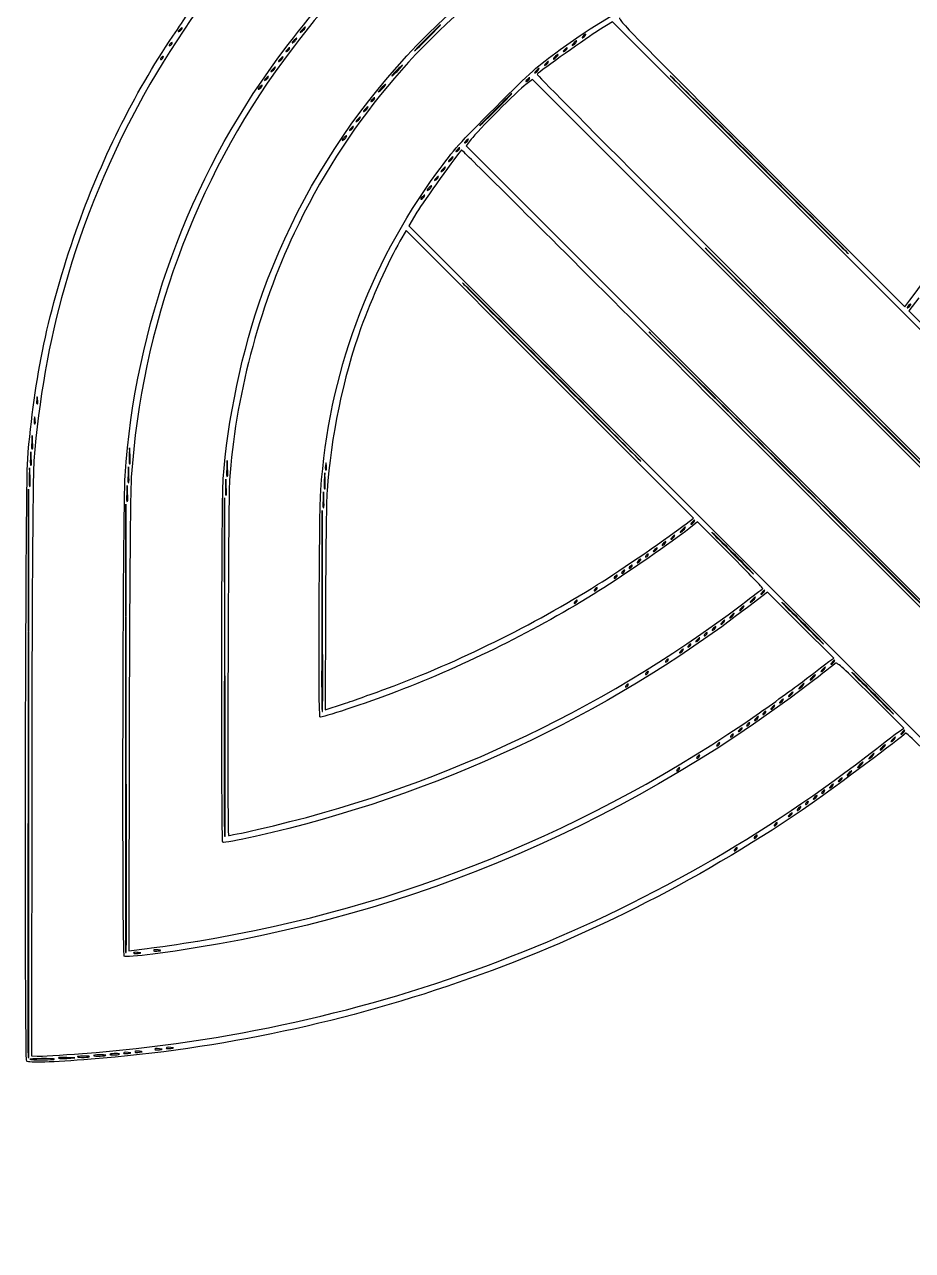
# Model space of a CAD drawing. Extents: x -1096.9 to -1063.6, y 947.9 to 977.9.
# Drawn here: x -1079.75 to -1071.78, y 947.94 to 958.95 of the extents above; entities that cross this region are included whole.
import ezdxf

# ---------------------------------------------------------------- set-up
doc = ezdxf.new("R2010")
doc.units = 0
doc.layers.add('Image', color=7, linetype='CONTINUOUS')

msp = doc.modelspace()

# ---------------------------------------------------------------- linework, layer by layer
at = {"layer": 'Image', "color": 7}
for points in [[(-1070.847437, 955.345205), (-1074.472679, 958.970449), (-1074.594599, 958.895876)], [(-1077.232362, 958.91749), (-1077.23223, 958.917511)], [(-1078.42849, 958.776528), (-1078.428755, 958.776528)], [(-1077.310758, 958.816218), (-1077.310996, 958.816207)], [(-1074.795788, 958.793755), (-1074.796026, 958.793747)], [(-1078.507072, 958.653026), (-1078.507336, 958.653026)], [(-1077.434266, 958.647803), (-1077.434504, 958.647795)], [(-1074.964221, 958.670253), (-1074.964433, 958.670245)], [(-1075.132602, 958.546756), (-1075.13284, 958.546745)], [(-1077.620109, 958.395758), (-1077.619871, 958.395737)], [(-1077.563964, 958.47436), (-1077.563726, 958.474337)], [(-1076.513357, 958.400563), (-1076.513516, 958.400571)], [(-1067.045401, 950.448476), (-1067.108795, 950.371541), (-1071.14975, 954.41249), (-1075.190705, 958.453443), (-1075.249945, 958.40849)], [(-1075.217428, 958.463116), (-1075.21719, 958.463092)], [(-1076.609639, 958.28345), (-1076.609401, 958.283456)], [(-1076.670784, 958.198702), (-1076.671022, 958.198691)], [(-1076.738147, 958.108881), (-1076.738385, 958.108873)], [(-1076.861654, 957.940468), (-1076.861892, 957.940458)], [(-1075.740826, 957.917614), (-1075.785753, 957.858381), (-1071.44783, 953.520458), (-1067.109906, 949.182535), (-1066.847704, 949.444753)], [(-1075.907329, 957.749598), (-1075.90754, 957.74959)], [(-1075.974718, 957.65978), (-1075.97493, 957.659769)], [(-1073.139575, 957.704759), (-1071.84653, 956.411701), (-1071.800651, 956.472452)], [(-1076.160535, 957.407732), (-1076.160297, 957.407709)], [(-1076.098173, 957.491365), (-1076.098411, 957.491357)], [(-1076.228321, 957.262399), (-1076.302775, 957.140358), (-1071.700718, 952.538317), (-1067.098688, 947.936276), (-1066.573622, 948.461358)], [(-1073.810956, 954.463206), (-1073.744704, 954.51485), (-1075.035156, 955.805283), (-1076.325582, 957.09572), (-1076.3817, 957.000261)], [(-1071.7208, 956.493877), (-1071.810838, 956.376207), (-1071.514901, 956.080273)], [(-1079.681213, 955.198546), (-1079.684917, 955.256641), (-1079.688621, 955.198546)], [(-1079.692431, 955.052589), (-1079.696136, 955.110683), (-1079.69984, 955.052589)], [(-1078.805601, 955.074899), (-1078.809041, 955.144365), (-1078.81248, 955.074899)], [(-1078.816819, 954.906486), (-1078.820259, 954.975952), (-1078.823699, 954.906486)], [(-1077.929857, 954.962625), (-1077.933296, 955.032092), (-1077.936736, 954.962625)], [(-1079.703914, 954.883933), (-1079.707354, 954.964729), (-1079.710794, 954.883933)], [(-1077.054006, 954.850349), (-1077.057446, 954.919816), (-1077.060886, 954.850349)], [(-1079.715503, 952.222391), (-1079.718414, 954.773832), (-1079.721324, 952.222391)], [(-1078.828038, 954.738073), (-1078.831477, 954.80754), (-1078.834917, 954.738073)], [(-1078.816555, 954.833509), (-1078.816819, 954.833509)], [(-1077.941075, 954.79421), (-1077.944515, 954.863676), (-1077.947954, 954.79421)], [(-1077.053742, 954.777369), (-1077.054006, 954.777369)], [(-1078.827773, 954.665093), (-1078.828038, 954.665093)], [(-1077.952875, 953.176764), (-1077.955786, 954.695259), (-1077.958696, 953.176764)], [(-1077.94081, 954.721233), (-1077.941075, 954.721233)], [(-1077.065251, 954.681937), (-1077.068691, 954.7514), (-1077.07213, 954.681937)], [(-1078.839865, 952.626595), (-1078.842775, 954.639111), (-1078.845685, 952.626595)], [(-1077.07721, 953.682029), (-1077.080121, 954.582988), (-1077.083031, 953.682029)], [(-1073.819184, 954.426495), (-1073.819052, 954.426489)], [(-1073.413049, 954.183303), (-1073.709488, 954.479729), (-1073.787487, 954.417377)], [(-1073.735391, 954.488542), (-1073.735152, 954.488545)], [(-1073.993624, 954.297664), (-1073.993386, 954.297669)], [(-1074.218176, 954.140509), (-1074.217938, 954.140485)], [(-1074.150786, 954.184459), (-1074.151051, 954.184459)], [(-1074.431456, 953.993597), (-1074.431721, 953.993597)], [(-1074.364094, 954.038507), (-1074.364358, 954.038507)], [(-1074.296731, 954.083417), (-1074.296995, 954.083417)], [(-1074.611109, 953.881316), (-1074.611373, 953.881316)], [(-1074.790761, 953.76904), (-1074.791025, 953.76904)], [(-1072.528361, 953.225615), (-1072.485393, 953.255621), (-1072.78252, 953.552753), (-1073.079647, 953.849888), (-1073.247896, 953.720605)], [(-1073.190455, 953.797726), (-1073.190323, 953.797747)], [(-1077.050223, 953.683127), (-1077.052869, 952.792439), (-1076.888113, 952.846549)], [(-1073.29134, 953.718904), (-1073.291552, 953.718893)], [(-1073.381114, 953.651538), (-1073.381352, 953.651528)], [(-1073.623075, 953.47713), (-1073.62334, 953.47713)], [(-1073.54452, 953.534222), (-1073.544282, 953.534198)], [(-1073.769046, 953.37608), (-1073.76931, 953.37608)], [(-1073.971134, 953.241344), (-1073.971399, 953.241344)], [(-1074.150786, 953.129071), (-1074.151051, 953.129071)], [(-1072.56154, 953.168761), (-1072.561752, 953.16875)], [(-1074.330412, 953.016795), (-1074.330677, 953.016795)], [(-1072.752543, 953.023044), (-1072.752437, 953.023039)], [(-1072.651525, 953.101612), (-1072.651393, 953.101633)], [(-1076.494175, 952.985844), (-1076.493407, 952.985844)], [(-1072.853429, 952.944201), (-1072.853667, 952.944193)], [(-1071.905982, 952.592101), (-1071.857061, 952.627405), (-1072.15559, 952.925921)], [(-1073.241334, 952.668746), (-1073.241599, 952.668746)], [(-1073.09539, 952.769793), (-1073.095655, 952.769793)], [(-1078.812983, 952.629207), (-1078.815629, 950.628427), (-1078.651693, 950.648192)], [(-1073.387305, 952.567691), (-1073.387569, 952.567691)], [(-1073.510812, 952.489099), (-1073.511077, 952.489099)], [(-1072.022796, 952.472872), (-1072.022663, 952.472891)], [(-1071.932758, 952.540016), (-1071.932996, 952.540005)], [(-1073.690464, 952.376823), (-1073.690729, 952.376823)], [(-1072.12384, 952.394302), (-1072.123708, 952.394296)], [(-1079.688542, 952.246513), (-1079.691188, 949.683542), (-1079.639144, 949.681426)], [(-1073.87009, 952.264547), (-1073.870355, 952.264547)], [(-1072.224884, 952.315683), (-1072.224752, 952.315704)], [(-1072.567705, 952.062459), (-1072.56797, 952.062459)], [(-1072.713649, 951.961409), (-1072.713914, 951.961409)], [(-1072.994346, 951.770536), (-1072.99461, 951.770536)], [(-1077.95314, 951.655429), (-1077.952875, 951.655429)], [(-1073.173998, 951.65826), (-1073.174262, 951.65826)], [(-1073.353623, 951.545984), (-1073.353888, 951.545984)], [(-1078.198382, 950.71542), (-1078.19743, 950.71542)], [(-1078.845685, 950.611251), (-1078.840129, 950.611251), (-1078.839865, 950.611251)], [(-1079.232004, 949.705926), (-1079.231316, 949.705979)], [(-1079.721324, 949.668122), (-1079.715768, 949.668122), (-1079.715503, 949.668122)], [(-1079.372365, 949.661791), (-1079.302912, 949.66531), (-1079.372365, 949.668829)]]:
    msp.add_lwpolyline(points, dxfattribs=at)
for points in [[(-1078.338426, 958.912198)], [(-1076.035334, 958.923041)], [(-1074.711968, 958.85608)], [(-1077.372856, 958.732583)], [(-1074.880349, 958.732551)], [(-1075.048756, 958.60907)], [(-1077.501893, 958.557982)], [(-1076.367492, 958.568729)], [(-1075.402133, 958.298751)], [(-1076.800245, 958.025243)], [(-1075.767311, 957.912962)], [(-1075.845945, 957.834352)], [(-1076.036763, 957.576119)], [(-1072.504761, 957.041822)], [(-1071.792688, 956.430925)], [(-1079.635705, 955.541571)], [(-1079.658168, 955.361929)], [(-1079.681213, 955.136795)], [(-1074.368512, 955.178065)], [(-1079.692431, 954.990838)], [(-1078.805601, 955.001921)], [(-1077.929857, 954.889645)], [(-1077.042074, 954.946509)], [(-1079.703914, 954.799724)], [(-1077.065251, 954.608957)], [(-1073.914778, 954.353806)], [(-1074.071967, 954.24153)], [(-1073.239482, 954.049024)], [(-1073.106423, 953.8598)], [(-1073.465674, 953.590332)], [(-1073.690226, 953.433172)], [(-1073.83617, 953.332099)], [(-1072.610726, 953.420282)], [(-1072.477641, 953.231057)], [(-1072.938016, 952.883019)], [(-1077.07721, 952.778212)], [(-1073.016571, 952.826864)], [(-1071.981997, 952.791539)], [(-1073.162515, 952.725811)], [(-1073.308485, 952.624785)], [(-1071.848938, 952.602309)], [(-1072.325982, 952.236872)], [(-1072.488859, 952.119556)], [(-1072.410278, 952.175687)], [(-1072.63483, 952.018474)], [(-1072.7808, 951.917454)], [(-1072.859382, 951.861312)], [(-1077.664903, 951.716058)], [(-1078.731782, 950.604178)], [(-1078.55213, 950.626634)], [(-1078.938131, 949.693374)], [(-1078.821608, 949.705976)], [(-1078.720564, 949.717202)], [(-1078.540912, 949.739658)], [(-1078.439868, 949.750887)], [(-1079.589218, 949.648464)], [(-1079.372365, 949.661791)], [(-1079.218695, 949.670919)], [(-1079.072857, 949.682145)]]:
    msp.add_lwpolyline(points, close=True, dxfattribs=at)
for points in [[(-1074.585232, 961.845065), (-1076.952459, 960.939679), (-1078.700429, 959.028162), (-1079.395754, 956.584471)], [(-1077.616431, 956.534041), (-1077.139811, 957.860061), (-1076.193079, 959.024911), (-1075.007666, 959.743892)], [(-1074.942579, 958.721865), (-1073.988438, 959.413795), (-1072.936005, 959.758987), (-1071.78049, 959.758987)], [(-1077.483796, 958.635807), (-1077.207941, 959.010499), (-1077.04845, 959.190722), (-1076.666762, 959.559052)], [(-1076.633187, 959.525304), (-1076.991194, 959.181028), (-1077.154257, 958.996198), (-1077.427836, 958.624591)], [(-1075.360197, 959.445371), (-1076.21033, 958.836564), (-1076.876498, 958.035144), (-1077.331237, 957.074143)], [(-1078.42095, 958.843452), (-1078.366234, 958.924591), (-1078.312471, 959.004699), (-1078.301438, 959.021474)], [(-1076.035334, 958.923065), (-1075.986783, 958.975783), (-1076.032688, 958.933013), (-1076.137887, 958.828024)], [(-1074.408835, 959.008417), (-1074.430266, 958.998945), (-1074.296413, 958.861591), (-1073.139575, 957.704759)], [(-1079.289683, 957.096146), (-1079.074841, 957.713223), (-1078.770994, 958.324344), (-1078.42095, 958.843452)], [(-1078.358032, 958.90384), (-1078.373378, 958.888388), (-1078.377346, 958.879525), (-1078.366499, 958.884129)], [(-1078.366499, 958.884129), (-1078.355651, 958.888732), (-1078.342951, 958.901353), (-1078.338426, 958.912198)], [(-1078.338453, 958.912201), (-1078.333955, 958.923022), (-1078.342686, 958.919265), (-1078.358032, 958.90384)], [(-1077.310996, 958.816207), (-1077.302794, 958.829992), (-1077.310996, 958.826262), (-1077.330311, 958.807979)], [(-1077.257101, 958.902985), (-1077.278796, 958.881369), (-1077.285252, 958.870219), (-1077.271653, 958.878194)], [(-1077.271653, 958.878194), (-1077.257894, 958.886184), (-1077.240352, 958.903859), (-1077.232362, 958.91749)], [(-1077.23223, 958.917511), (-1077.224292, 958.931137), (-1077.235405, 958.924602), (-1077.257101, 958.902985)], [(-1076.226205, 958.732173), (-1076.169795, 958.784447), (-1076.083912, 958.870346), (-1076.035334, 958.923041)], [(-1074.594599, 958.895876), (-1074.695511, 958.834141), (-1075.114584, 958.535675), (-1075.149853, 958.500406)], [(-1074.731547, 958.847695), (-1074.746893, 958.832244), (-1074.750861, 958.82338), (-1074.740014, 958.82801)], [(-1074.740014, 958.82801), (-1074.729166, 958.832614), (-1074.716466, 958.845235), (-1074.711968, 958.85608)], [(-1074.711968, 958.856056), (-1074.70747, 958.866878), (-1074.716201, 958.863121), (-1074.731547, 958.847695)], [(-1078.442249, 958.776528), (-1078.454684, 958.765177), (-1078.458653, 958.75589), (-1078.45098, 958.75589)], [(-1078.45098, 958.75589), (-1078.443572, 958.75589), (-1078.433518, 958.765177), (-1078.42849, 958.776528)], [(-1078.428755, 958.776528), (-1078.423463, 958.789069), (-1078.428755, 958.789069), (-1078.442249, 958.776528)], [(-1077.392461, 958.724199), (-1077.407807, 958.708747), (-1077.411776, 958.69991), (-1077.400928, 958.704514)], [(-1077.400928, 958.704514), (-1077.39008, 958.709117), (-1077.37738, 958.721738), (-1077.372856, 958.732583)], [(-1077.372882, 958.732559), (-1077.368384, 958.743381), (-1077.377116, 958.739624), (-1077.392461, 958.724199)], [(-1077.330311, 958.807979), (-1077.349096, 958.78967), (-1077.355711, 958.778414), (-1077.344863, 958.782949)], [(-1077.344863, 958.782949), (-1077.33428, 958.787474), (-1077.318934, 958.802449), (-1077.310758, 958.816218)], [(-1076.137887, 958.828024), (-1076.242873, 958.723045), (-1076.282587, 958.679899), (-1076.226205, 958.732173)], [(-1075.524318, 958.203287), (-1075.192292, 958.534786), (-1075.156256, 958.566912), (-1074.942579, 958.721865)], [(-1074.899954, 958.724193), (-1074.9153, 958.708742), (-1074.919269, 958.699878), (-1074.908421, 958.704482)], [(-1074.908421, 958.704482), (-1074.897573, 958.709086), (-1074.884873, 958.721706), (-1074.880349, 958.732551)], [(-1074.880375, 958.732554), (-1074.875877, 958.743376), (-1074.884608, 958.739618), (-1074.899954, 958.724193)], [(-1074.81534, 958.785518), (-1074.834126, 958.767209), (-1074.84074, 958.755954), (-1074.829893, 958.760489)], [(-1074.829893, 958.760489), (-1074.819309, 958.765013), (-1074.803963, 958.779989), (-1074.795788, 958.793755)], [(-1074.796026, 958.793747), (-1074.787824, 958.807532), (-1074.796026, 958.803801), (-1074.81534, 958.785518)], [(-1078.850157, 954.893619), (-1078.759352, 956.238422), (-1078.277757, 957.557383), (-1077.483796, 958.635807)], [(-1077.427836, 958.624591), (-1078.221798, 957.54617), (-1078.703393, 956.227204), (-1078.794198, 954.882406)], [(-1078.52083, 958.653026), (-1078.533265, 958.641675), (-1078.537234, 958.632388), (-1078.529561, 958.632388)], [(-1078.529561, 958.632388), (-1078.522153, 958.632388), (-1078.512099, 958.641675), (-1078.507072, 958.653026)], [(-1078.507336, 958.653026), (-1078.502045, 958.665567), (-1078.507336, 958.665567), (-1078.52083, 958.653026)], [(-1077.453818, 958.639566), (-1077.472604, 958.621257), (-1077.479218, 958.610002), (-1077.46837, 958.614537)], [(-1077.46837, 958.614537), (-1077.457787, 958.619061), (-1077.442441, 958.634037), (-1077.434266, 958.647803)], [(-1077.434504, 958.647795), (-1077.426566, 958.661553), (-1077.434504, 958.657849), (-1077.453818, 958.639566)], [(-1075.076828, 958.581003), (-1075.06598, 958.585607), (-1075.05328, 958.598228), (-1075.048756, 958.60907)], [(-1075.048782, 958.609049), (-1075.044284, 958.619871), (-1075.053016, 958.616114), (-1075.068361, 958.600688)], [(-1074.983748, 958.662016), (-1075.002533, 958.643707), (-1075.009148, 958.632452), (-1074.9983, 958.636987)], [(-1074.9983, 958.636987), (-1074.987716, 958.641511), (-1074.972371, 958.656486), (-1074.964221, 958.670253)], [(-1074.964433, 958.670245), (-1074.956231, 958.684003), (-1074.964433, 958.680299), (-1074.983748, 958.662016)], [(-1073.801536, 958.338605), (-1074.159809, 958.693576), (-1073.869376, 958.400452), (-1073.156138, 957.687222)], [(-1071.800651, 956.472452), (-1071.292255, 957.145128), (-1070.859529, 957.883567), (-1070.529223, 958.642252)], [(-1077.521181, 958.549746), (-1077.539967, 958.531436), (-1077.546581, 958.520181), (-1077.535998, 958.524716)], [(-1077.535998, 958.524716), (-1077.525415, 958.52924), (-1077.510069, 958.544216), (-1077.501893, 958.557982)], [(-1077.501867, 958.557974), (-1077.493929, 958.571759), (-1077.501867, 958.568028), (-1077.521181, 958.549746)], [(-1076.408264, 958.537022), (-1076.451471, 958.493797), (-1076.468589, 958.472799), (-1076.446179, 958.490249)], [(-1076.446179, 958.490249), (-1076.42369, 958.507711), (-1076.388368, 958.543025), (-1076.367492, 958.568729)], [(-1076.367519, 958.568751), (-1076.346616, 958.594468), (-1076.364873, 958.580207), (-1076.408264, 958.537022)], [(-1075.152155, 958.538517), (-1075.17094, 958.520207), (-1075.177555, 958.508952), (-1075.166707, 958.513487)], [(-1075.166707, 958.513487), (-1075.156124, 958.518011), (-1075.140778, 958.532987), (-1075.132602, 958.546756)], [(-1075.149853, 958.500406), (-1075.155939, 958.494268), (-1073.551611, 956.881709), (-1071.140622, 954.470712)], [(-1075.13284, 958.546745), (-1075.124903, 958.560504), (-1075.13284, 958.556826), (-1075.152155, 958.538517)], [(-1075.068361, 958.600688), (-1075.083707, 958.585263), (-1075.087676, 958.5764), (-1075.076828, 958.581003)], [(-1077.648181, 958.367691), (-1077.637333, 958.372295), (-1077.624633, 958.384915), (-1077.620109, 958.395758)], [(-1077.619871, 958.395737), (-1077.615373, 958.406558), (-1077.624104, 958.402801), (-1077.639715, 958.387376)], [(-1077.58357, 958.465976), (-1077.598916, 958.450524), (-1077.602885, 958.441661), (-1077.592037, 958.446291)], [(-1077.592037, 958.446291), (-1077.581189, 958.450895), (-1077.568489, 958.463515), (-1077.563964, 958.47436)], [(-1077.563726, 958.474337), (-1077.559228, 958.485158), (-1077.56796, 958.481401), (-1077.58357, 958.465976)], [(-1076.56966, 958.344582), (-1076.553256, 958.355721), (-1076.527856, 958.38092), (-1076.513357, 958.400563)], [(-1076.513516, 958.400571), (-1076.498964, 958.420229), (-1076.513516, 958.411101), (-1076.543466, 958.380304)], [(-1075.249945, 958.40849), (-1075.282515, 958.383778), (-1075.39618, 958.276534), (-1075.502516, 958.17019)], [(-1075.237033, 958.454731), (-1075.252379, 958.439306), (-1075.256348, 958.430442), (-1075.2455, 958.435046)], [(-1075.2455, 958.435046), (-1075.234652, 958.43965), (-1075.221952, 958.452297), (-1075.217428, 958.463116)], [(-1075.21719, 958.463092), (-1075.212692, 958.473913), (-1075.221423, 958.470156), (-1075.237033, 958.454731)], [(-1077.639715, 958.387376), (-1077.65506, 958.371951), (-1077.659029, 958.363061), (-1077.648181, 958.367691)], [(-1076.637711, 958.255383), (-1076.626863, 958.259987), (-1076.614163, 958.272608), (-1076.609639, 958.28345)], [(-1076.609401, 958.283456), (-1076.604903, 958.294304), (-1076.613634, 958.29052), (-1076.629244, 958.275095)], [(-1076.543466, 958.380304), (-1076.574449, 958.349541), (-1076.586276, 958.333435), (-1076.56966, 958.344582)], [(-1075.637904, 958.06297), (-1075.572948, 958.123936), (-1075.46685, 958.230028), (-1075.402133, 958.298751)], [(-1075.402107, 958.298733), (-1075.33739, 958.36744), (-1075.390465, 958.317571), (-1075.520217, 958.187893)], [(-1072.504761, 957.041822), (-1072.859726, 957.400083), (-1073.443291, 957.983635), (-1073.801536, 958.338605)], [(-1076.690337, 958.190463), (-1076.709122, 958.172153), (-1076.715737, 958.160898), (-1076.704889, 958.165433)], [(-1076.704889, 958.165433), (-1076.694305, 958.169957), (-1076.67896, 958.184933), (-1076.670784, 958.198702)], [(-1076.671022, 958.198691), (-1076.663085, 958.212476), (-1076.671022, 958.208772), (-1076.690337, 958.190463)], [(-1076.629244, 958.275095), (-1076.64459, 958.259643), (-1076.648559, 958.25078), (-1076.637711, 958.255383)], [(-1076.048934, 957.61638), (-1075.888517, 957.835857), (-1075.856979, 957.871129), (-1075.524318, 958.203287)], [(-1075.502516, 958.17019), (-1075.608852, 958.063849), (-1075.716088, 957.950189), (-1075.740826, 957.917614)], [(-1075.520217, 958.187893), (-1075.649916, 958.058224), (-1075.702859, 958.00201), (-1075.637904, 958.06297)], [(-1076.7577, 958.100644), (-1076.776485, 958.082335), (-1076.7831, 958.07108), (-1076.772252, 958.075615)], [(-1076.772252, 958.075615), (-1076.761668, 958.080139), (-1076.746322, 958.095115), (-1076.738147, 958.108881)], [(-1076.738385, 958.108873), (-1076.730447, 958.122631), (-1076.738385, 958.118927), (-1076.7577, 958.100644)], [(-1076.861892, 957.940458), (-1076.85369, 957.954243), (-1076.861892, 957.950512), (-1076.881207, 957.932229)], [(-1076.81985, 958.016861), (-1076.835196, 958.001436), (-1076.839165, 957.992573), (-1076.828317, 957.997176)], [(-1076.828317, 957.997176), (-1076.817469, 958.00178), (-1076.804769, 958.014401), (-1076.800245, 958.025243)], [(-1076.800271, 958.025222), (-1076.795773, 958.03607), (-1076.804504, 958.032287), (-1076.81985, 958.016861)], [(-1076.881207, 957.932229), (-1076.899992, 957.91392), (-1076.906607, 957.902665), (-1076.895759, 957.9072)], [(-1076.895759, 957.9072), (-1076.885176, 957.911724), (-1076.86983, 957.926699), (-1076.861654, 957.940468)], [(-1075.845945, 957.834355), (-1075.841447, 957.845202), (-1075.850179, 957.841419), (-1075.865525, 957.825994)], [(-1075.786917, 957.90458), (-1075.802263, 957.889155), (-1075.806231, 957.880265), (-1075.795384, 957.884895)], [(-1075.795384, 957.884895), (-1075.784536, 957.889499), (-1075.771836, 957.90212), (-1075.767311, 957.912962)], [(-1075.767338, 957.912941), (-1075.76284, 957.923763), (-1075.771571, 957.920005), (-1075.786917, 957.90458)], [(-1075.828827, 957.82143), (-1075.863329, 957.786933), (-1076.170986, 957.356427), (-1076.228321, 957.262399)], [(-1075.926855, 957.741361), (-1075.94564, 957.723052), (-1075.952255, 957.711797), (-1075.941407, 957.716332)], [(-1075.941407, 957.716332), (-1075.930824, 957.720856), (-1075.915478, 957.735832), (-1075.907329, 957.749598)], [(-1075.90754, 957.74959), (-1075.899338, 957.763375), (-1075.90754, 957.759644), (-1075.926855, 957.741361)], [(-1075.865525, 957.825994), (-1075.88087, 957.810542), (-1075.884839, 957.801679), (-1075.873991, 957.806282)], [(-1075.873991, 957.806282), (-1075.863143, 957.810886), (-1075.850443, 957.823533), (-1075.845945, 957.834352)], [(-1071.466218, 953.47146), (-1073.862179, 955.867421), (-1075.825334, 957.824906), (-1075.828827, 957.82143)], [(-1075.994244, 957.651541), (-1076.01303, 957.633232), (-1076.019644, 957.621976), (-1076.008796, 957.626511)], [(-1076.008796, 957.626511), (-1075.998213, 957.631035), (-1075.982867, 957.646011), (-1075.974718, 957.65978)], [(-1075.97493, 957.659769), (-1075.966728, 957.673528), (-1075.97493, 957.669823), (-1075.994244, 957.651541)], [(-1073.156138, 957.687222), (-1072.442901, 956.973993), (-1072.149796, 956.683563), (-1072.504761, 957.041822)], [(-1077.092054, 954.763534), (-1077.021516, 955.800114), (-1076.666207, 956.771873), (-1076.048934, 957.61638)], [(-1076.056369, 957.56776), (-1076.071714, 957.552309), (-1076.075683, 957.543445), (-1076.064835, 957.548049)], [(-1076.064835, 957.548049), (-1076.053987, 957.552653), (-1076.041287, 957.565273), (-1076.036763, 957.576119)], [(-1076.036789, 957.576121), (-1076.032291, 957.586969), (-1076.041023, 957.583186), (-1076.056369, 957.56776)], [(-1073.168098, 956.470136), (-1074.276067, 957.574952), (-1073.368784, 956.665081), (-1071.151893, 954.448201)], [(-1076.180141, 957.399348), (-1076.195486, 957.383896), (-1076.199455, 957.375033), (-1076.188607, 957.379663)], [(-1076.188607, 957.379663), (-1076.177759, 957.384267), (-1076.165059, 957.396887), (-1076.160535, 957.407732)], [(-1076.160297, 957.407709), (-1076.155799, 957.41853), (-1076.16453, 957.414773), (-1076.180141, 957.399348)], [(-1076.117725, 957.483128), (-1076.136511, 957.464819), (-1076.143125, 957.453564), (-1076.132277, 957.458099)], [(-1076.132277, 957.458099), (-1076.121694, 957.462623), (-1076.106348, 957.477598), (-1076.098173, 957.491365)], [(-1076.098411, 957.491357), (-1076.090209, 957.505141), (-1076.098411, 957.501411), (-1076.117725, 957.483128)], [(-1079.725134, 955.039092), (-1079.665603, 955.785368), (-1079.540878, 956.374587), (-1079.289683, 957.096146)], [(-1077.331237, 957.074143), (-1077.647599, 956.405523), (-1077.864505, 955.577107), (-1077.912474, 954.854175)], [(-1076.3817, 957.000261), (-1076.480575, 956.832041), (-1076.638478, 956.480794), (-1076.731665, 956.221756)], [(-1073.632203, 955.676759), (-1074.830739, 956.872123), (-1073.856041, 955.894871), (-1071.466271, 953.505086)], [(-1075.665288, 956.474846), (-1076.02356, 956.829816), (-1075.733127, 956.536695), (-1075.01989, 955.823463)], [(-1079.395754, 956.584471), (-1079.533787, 956.099368), (-1079.625333, 955.578342), (-1079.669228, 955.027848)], [(-1077.96875, 954.865394), (-1077.935148, 955.371629), (-1077.794073, 956.039866), (-1077.616431, 956.534041)], [(-1074.368512, 955.178065), (-1074.723477, 955.536327), (-1075.307042, 956.119878), (-1075.665288, 956.474846)], [(-1069.137409, 952.439445), (-1070.246304, 953.551507), (-1072.060128, 955.365318), (-1073.168098, 956.470136)], [(-1071.812293, 956.422543), (-1071.827639, 956.407118), (-1071.831608, 956.398228), (-1071.82076, 956.402858)], [(-1071.82076, 956.402858), (-1071.809912, 956.407462), (-1071.797212, 956.420083), (-1071.792688, 956.430925)], [(-1071.792714, 956.430904), (-1071.788216, 956.441725), (-1071.796947, 956.437968), (-1071.812293, 956.422543)], [(-1076.731665, 956.221756), (-1076.889991, 955.781749), (-1077.004132, 955.233286), (-1077.035935, 954.759928)], [(-1075.01989, 955.823463), (-1074.306679, 955.110234), (-1074.013547, 954.819803), (-1074.368512, 955.178065)], [(-1069.287163, 951.331698), (-1070.478423, 952.52612), (-1072.433694, 954.481396), (-1073.632203, 955.676759)], [(-1079.644171, 955.580867), (-1079.64814, 955.547497), (-1079.644171, 955.532329), (-1079.635705, 955.541571)], [(-1079.635705, 955.580867), (-1079.639409, 955.612638), (-1079.640203, 955.612638), (-1079.644171, 955.580867)], [(-1079.635705, 955.541571), (-1079.633059, 955.543952), (-1079.633059, 955.561573), (-1079.635705, 955.580867)], [(-1079.658168, 955.401225), (-1079.661872, 955.432999), (-1079.662666, 955.432999), (-1079.666635, 955.401225)], [(-1079.666635, 955.401225), (-1079.670603, 955.367856), (-1079.666635, 955.352687), (-1079.658168, 955.361929)], [(-1079.658168, 955.361929), (-1079.655522, 955.36431), (-1079.655522, 955.381932), (-1079.658168, 955.401225)], [(-1079.688621, 955.198546), (-1079.692061, 955.144248), (-1079.691267, 955.12799), (-1079.681213, 955.136795)], [(-1079.681213, 955.136795), (-1079.678567, 955.138912), (-1079.678567, 955.166595), (-1079.681213, 955.198546)], [(-1079.73413, 949.636325), (-1079.753444, 949.655533), (-1079.744713, 954.792853), (-1079.725134, 955.039092)], [(-1079.69984, 955.052589), (-1079.703279, 954.998288), (-1079.702486, 954.98203), (-1079.692431, 954.990838)], [(-1079.692431, 954.990838), (-1079.689786, 954.992954), (-1079.689786, 955.020635), (-1079.692431, 955.052589)], [(-1079.669228, 955.027848), (-1079.678753, 954.907748), (-1079.687484, 953.656147), (-1079.688542, 952.246513)], [(-1078.81248, 955.074899), (-1078.815655, 955.010147), (-1078.815126, 954.993245), (-1078.805601, 955.001921)], [(-1078.805601, 955.001921), (-1078.802955, 955.003773), (-1078.802955, 955.036693), (-1078.805601, 955.074899)], [(-1077.05054, 954.985805), (-1077.054509, 954.952436), (-1077.05054, 954.937268), (-1077.042074, 954.946509)], [(-1077.042074, 954.985805), (-1077.045778, 955.017579), (-1077.046572, 955.017579), (-1077.05054, 954.985805)], [(-1077.042074, 954.946509), (-1077.039428, 954.948891), (-1077.039428, 954.966512), (-1077.042074, 954.985805)], [(-1079.710794, 954.883933), (-1079.713969, 954.80873), (-1079.713439, 954.791151), (-1079.703914, 954.799724)], [(-1079.703914, 954.799724), (-1079.701269, 954.801576), (-1079.701269, 954.839493), (-1079.703914, 954.883933)], [(-1078.858094, 950.579001), (-1078.877144, 950.598024), (-1078.869736, 954.603279), (-1078.850157, 954.893619)], [(-1078.823699, 954.906486), (-1078.826874, 954.841734), (-1078.826344, 954.824833), (-1078.816555, 954.833509)], [(-1078.816819, 954.833509), (-1078.814174, 954.835361), (-1078.814174, 954.86828), (-1078.816819, 954.906486)], [(-1078.794198, 954.882406), (-1078.803458, 954.743577), (-1078.811925, 953.729638), (-1078.812983, 952.629207)], [(-1077.972455, 951.602221), (-1077.987007, 951.616482), (-1077.983567, 954.641321), (-1077.96875, 954.865394)], [(-1077.936736, 954.962625), (-1077.939911, 954.897871), (-1077.939382, 954.88097), (-1077.929857, 954.889645)], [(-1077.929857, 954.889645), (-1077.927211, 954.891497), (-1077.927211, 954.924417), (-1077.929857, 954.962625)], [(-1077.947954, 954.79421), (-1077.951129, 954.729459), (-1077.9506, 954.712557), (-1077.94081, 954.721233)], [(-1077.941075, 954.721233), (-1077.938429, 954.723085), (-1077.938429, 954.756004), (-1077.941075, 954.79421)], [(-1077.912474, 954.854175), (-1077.923851, 954.682865), (-1077.932582, 951.67395), (-1077.921734, 951.664131)], [(-1077.099991, 952.728026), (-1077.114014, 952.742022), (-1077.10687, 954.544719), (-1077.092054, 954.763534)], [(-1077.060886, 954.850349), (-1077.064061, 954.785595), (-1077.063531, 954.768696), (-1077.053742, 954.777369)], [(-1077.054006, 954.777369), (-1077.051361, 954.779221), (-1077.051361, 954.812143), (-1077.054006, 954.850349)], [(-1077.035935, 954.759928), (-1077.042815, 954.657563), (-1077.049165, 954.173003), (-1077.050223, 953.683127)], [(-1078.834917, 954.738073), (-1078.838092, 954.673319), (-1078.837563, 954.65642), (-1078.827773, 954.665093)], [(-1078.828038, 954.665093), (-1078.825392, 954.666945), (-1078.825392, 954.699868), (-1078.828038, 954.738073)], [(-1077.07213, 954.681937), (-1077.075305, 954.617183), (-1077.074776, 954.600281), (-1077.065251, 954.608957)], [(-1077.065251, 954.608957), (-1077.062605, 954.610809), (-1077.062605, 954.643728), (-1077.065251, 954.681937)], [(-1074.60579, 953.916357), (-1074.400341, 954.045032), (-1073.949306, 954.355356), (-1073.810956, 954.463206)], [(-1073.858475, 954.387199), (-1073.844716, 954.395189), (-1073.827175, 954.412863), (-1073.819184, 954.426495)], [(-1073.819052, 954.426489), (-1073.811114, 954.440116), (-1073.822227, 954.43358), (-1073.843923, 954.41199)], [(-1073.754996, 954.480184), (-1073.770342, 954.464732), (-1073.774311, 954.455869), (-1073.763463, 954.460473)], [(-1073.763463, 954.460473), (-1073.752615, 954.465076), (-1073.739915, 954.477697), (-1073.735391, 954.488542)], [(-1073.735152, 954.488545), (-1073.730655, 954.499366), (-1073.739386, 954.495609), (-1073.754996, 954.480184)], [(-1073.542615, 954.352179), (-1073.629795, 954.435546), (-1073.56484, 954.367339), (-1073.397994, 954.200601)], [(-1073.787487, 954.417377), (-1073.919832, 954.311568), (-1074.369385, 954.00119), (-1074.594466, 953.860212)], [(-1073.934384, 954.345448), (-1073.94973, 954.329996), (-1073.953698, 954.321132), (-1073.94285, 954.325736)], [(-1073.94285, 954.325736), (-1073.932003, 954.33034), (-1073.919303, 954.342961), (-1073.914778, 954.353806)], [(-1073.914805, 954.353808), (-1073.910307, 954.36463), (-1073.919038, 954.360873), (-1073.934384, 954.345448)], [(-1073.843923, 954.41199), (-1073.865619, 954.390374), (-1073.872074, 954.379224), (-1073.858475, 954.387199)], [(-1073.239482, 954.049024), (-1073.319016, 954.132392), (-1073.455409, 954.268811), (-1073.542615, 954.352179)], [(-1074.091573, 954.233172), (-1074.106919, 954.21772), (-1074.110887, 954.208856), (-1074.100039, 954.21346)], [(-1074.100039, 954.21346), (-1074.089191, 954.218064), (-1074.076491, 954.230711), (-1074.071967, 954.24153)], [(-1074.071994, 954.241532), (-1074.067496, 954.25238), (-1074.076227, 954.248597), (-1074.091573, 954.233172)], [(-1074.01323, 954.289308), (-1074.028575, 954.273857), (-1074.032544, 954.264993), (-1074.021696, 954.269597)], [(-1074.021696, 954.269597), (-1074.010848, 954.274201), (-1073.998148, 954.286821), (-1073.993624, 954.297664)], [(-1073.993386, 954.297669), (-1073.988888, 954.308517), (-1073.997619, 954.304734), (-1074.01323, 954.289308)], [(-1074.296995, 954.083417), (-1074.291704, 954.095959), (-1074.296995, 954.095959), (-1074.310489, 954.083417)], [(-1074.237781, 954.132125), (-1074.253127, 954.116673), (-1074.257096, 954.107809), (-1074.246248, 954.11244)], [(-1074.246248, 954.11244), (-1074.2354, 954.117043), (-1074.2227, 954.129664), (-1074.218176, 954.140509)], [(-1074.217938, 954.140485), (-1074.21344, 954.151307), (-1074.222171, 954.14755), (-1074.237781, 954.132125)], [(-1074.164545, 954.184459), (-1074.17698, 954.173109), (-1074.180949, 954.163822), (-1074.173276, 954.163822)], [(-1074.173276, 954.163822), (-1074.165868, 954.163822), (-1074.155814, 954.173109), (-1074.150786, 954.184459)], [(-1074.151051, 954.184459), (-1074.145759, 954.197), (-1074.151051, 954.197), (-1074.164545, 954.184459)], [(-1073.122325, 953.881173), (-1073.11915, 953.884295), (-1073.250013, 954.020267), (-1073.413049, 954.183303)], [(-1073.397994, 954.200601), (-1073.23128, 954.033866), (-1073.159948, 953.965657), (-1073.239482, 954.049024)], [(-1074.445215, 953.993597), (-1074.45765, 953.982246), (-1074.461619, 953.972959), (-1074.453946, 953.972959)], [(-1074.453946, 953.972959), (-1074.446538, 953.972959), (-1074.436484, 953.982246), (-1074.431456, 953.993597)], [(-1074.431721, 953.993597), (-1074.426429, 954.006138), (-1074.431721, 954.006138), (-1074.445215, 953.993597)], [(-1074.377852, 954.038507), (-1074.390287, 954.027156), (-1074.394256, 954.01787), (-1074.386583, 954.01787)], [(-1074.386583, 954.01787), (-1074.379175, 954.01787), (-1074.369121, 954.027156), (-1074.364094, 954.038507)], [(-1074.364358, 954.038507), (-1074.359066, 954.051048), (-1074.364358, 954.051048), (-1074.377852, 954.038507)], [(-1074.310489, 954.083417), (-1074.322924, 954.072067), (-1074.326893, 954.06278), (-1074.31922, 954.06278)], [(-1074.31922, 954.06278), (-1074.311812, 954.06278), (-1074.301758, 954.072067), (-1074.296731, 954.083417)], [(-1076.493407, 952.985844), (-1075.855497, 953.222934), (-1075.185916, 953.55301), (-1074.60579, 953.916357)], [(-1074.624867, 953.881316), (-1074.637038, 953.869965), (-1074.641271, 953.860678), (-1074.633598, 953.860678)], [(-1074.633598, 953.860678), (-1074.62619, 953.860678), (-1074.616136, 953.869965), (-1074.611109, 953.881316)], [(-1074.611373, 953.881316), (-1074.606081, 953.893857), (-1074.611373, 953.893857), (-1074.624867, 953.881316)], [(-1073.312348, 953.736536), (-1073.210986, 953.81295), (-1073.125473, 953.878037), (-1073.122325, 953.881173)], [(-1074.594466, 953.860212), (-1075.154616, 953.509372), (-1075.786546, 953.194822), (-1076.408555, 952.957234)], [(-1074.804519, 953.76904), (-1074.81669, 953.757689), (-1074.820923, 953.748402), (-1074.81325, 953.748402)], [(-1074.81325, 953.748402), (-1074.805842, 953.748402), (-1074.795788, 953.757689), (-1074.790761, 953.76904)], [(-1074.791025, 953.76904), (-1074.785734, 953.781581), (-1074.791025, 953.781581), (-1074.804519, 953.76904)], [(-1073.215193, 953.783221), (-1073.236889, 953.761605), (-1073.243345, 953.750458), (-1073.229745, 953.75843)], [(-1073.229745, 953.75843), (-1073.215987, 953.76642), (-1073.198419, 953.784094), (-1073.190455, 953.797726)], [(-1073.190323, 953.797747), (-1073.182385, 953.811373), (-1073.193498, 953.804838), (-1073.215193, 953.783221)], [(-1073.126002, 953.851441), (-1073.141348, 953.83599), (-1073.145317, 953.827126), (-1073.134469, 953.83173)], [(-1073.134469, 953.83173), (-1073.123621, 953.836334), (-1073.110921, 953.848954), (-1073.106423, 953.8598)], [(-1073.106423, 953.859802), (-1073.101925, 953.870624), (-1073.110656, 953.866867), (-1073.126002, 953.851441)], [(-1072.913859, 953.723436), (-1073.00104, 953.806804), (-1072.936084, 953.738597), (-1072.769265, 953.571859)], [(-1073.247896, 953.720605), (-1074.532792, 952.733296), (-1076.064782, 952.019313), (-1077.681916, 951.654135)], [(-1077.664956, 951.716058), (-1076.080366, 952.077902), (-1074.602906, 952.763737), (-1073.312348, 953.736536)], [(-1077.083031, 953.682029), (-1077.085677, 952.844641), (-1077.085677, 952.770306), (-1077.07721, 952.778212)], [(-1077.07721, 952.778212), (-1077.074565, 952.7798), (-1077.074565, 953.186504), (-1077.07721, 953.682029)], [(-1073.381352, 953.651528), (-1073.373414, 953.665312), (-1073.381352, 953.661582), (-1073.400666, 953.643299)], [(-1073.310867, 953.710665), (-1073.329652, 953.692355), (-1073.336267, 953.6811), (-1073.325419, 953.685635)], [(-1073.325419, 953.685635), (-1073.314835, 953.690159), (-1073.29949, 953.705135), (-1073.29134, 953.718904)], [(-1073.291552, 953.718893), (-1073.28335, 953.732678), (-1073.291552, 953.728947), (-1073.310867, 953.710665)], [(-1072.610726, 953.420282), (-1072.69026, 953.503647), (-1072.826679, 953.640066), (-1072.913859, 953.723436)], [(-1073.544282, 953.534198), (-1073.539784, 953.54502), (-1073.548515, 953.541262), (-1073.564126, 953.525837)], [(-1073.48528, 953.581974), (-1073.500626, 953.566522), (-1073.504595, 953.557659), (-1073.493747, 953.562262)], [(-1073.493747, 953.562262), (-1073.482899, 953.566866), (-1073.470199, 953.579487), (-1073.465674, 953.590332)], [(-1073.465701, 953.590335), (-1073.461203, 953.601156), (-1073.469934, 953.597399), (-1073.48528, 953.581974)], [(-1073.400666, 953.643299), (-1073.419452, 953.62499), (-1073.426066, 953.613734), (-1073.415218, 953.618269)], [(-1073.415218, 953.618269), (-1073.404635, 953.622794), (-1073.389289, 953.637769), (-1073.381114, 953.651538)], [(-1072.769265, 953.571859), (-1072.602524, 953.405124), (-1072.531192, 953.336914), (-1072.610726, 953.420282)], [(-1073.718299, 953.405103), (-1073.707451, 953.409706), (-1073.694751, 953.422353), (-1073.690226, 953.433172)], [(-1073.690253, 953.433148), (-1073.685755, 953.44397), (-1073.694486, 953.440213), (-1073.709832, 953.424788)], [(-1073.636833, 953.47713), (-1073.649269, 953.465779), (-1073.653237, 953.456493), (-1073.645565, 953.456493)], [(-1073.645565, 953.456493), (-1073.638156, 953.456493), (-1073.628102, 953.465779), (-1073.623075, 953.47713)], [(-1073.62334, 953.47713), (-1073.618048, 953.489671), (-1073.62334, 953.489671), (-1073.636833, 953.47713)], [(-1073.564126, 953.525837), (-1073.579472, 953.510386), (-1073.58344, 953.501522), (-1073.572592, 953.506152)], [(-1073.572592, 953.506152), (-1073.561745, 953.510756), (-1073.549045, 953.523377), (-1073.54452, 953.534222)], [(-1073.855776, 953.323741), (-1073.871122, 953.308289), (-1073.875091, 953.299425), (-1073.864243, 953.304029)], [(-1073.864243, 953.304029), (-1073.853395, 953.308633), (-1073.840695, 953.321253), (-1073.83617, 953.332099)], [(-1073.836197, 953.332101), (-1073.831699, 953.342923), (-1073.84043, 953.339166), (-1073.855776, 953.323741)], [(-1073.782804, 953.37608), (-1073.794975, 953.36473), (-1073.799208, 953.355443), (-1073.791535, 953.355443)], [(-1073.791535, 953.355443), (-1073.784127, 953.355443), (-1073.774073, 953.36473), (-1073.769046, 953.37608)], [(-1073.76931, 953.37608), (-1073.764019, 953.388622), (-1073.76931, 953.388622), (-1073.782804, 953.37608)], [(-1073.709832, 953.424788), (-1073.725178, 953.409336), (-1073.729146, 953.400472), (-1073.718299, 953.405103)], [(-1073.984893, 953.241344), (-1073.997328, 953.229993), (-1074.001297, 953.220706), (-1073.993624, 953.220706)], [(-1073.993624, 953.220706), (-1073.986216, 953.220706), (-1073.976161, 953.229993), (-1073.971134, 953.241344)], [(-1073.971399, 953.241344), (-1073.966107, 953.253885), (-1073.971399, 953.253885), (-1073.984893, 953.241344)], [(-1072.729207, 953.072796), (-1072.64237, 953.140342), (-1072.551989, 953.209112), (-1072.528361, 953.225615)], [(-1072.497246, 953.222699), (-1072.512592, 953.207247), (-1072.516561, 953.198384), (-1072.505713, 953.202987)], [(-1072.505713, 953.202987), (-1072.494865, 953.207591), (-1072.482165, 953.220212), (-1072.477641, 953.231057)], [(-1072.477667, 953.23106), (-1072.473169, 953.241881), (-1072.481901, 953.238124), (-1072.497246, 953.222699)], [(-1072.15559, 952.925921), (-1072.386889, 953.157217), (-1072.457268, 953.221291), (-1072.468195, 953.210464)], [(-1077.958696, 953.176764), (-1077.961342, 951.765191), (-1077.961342, 951.647555), (-1077.95314, 951.655429)], [(-1077.952875, 951.655429), (-1077.95023, 951.657016), (-1077.95023, 952.341591), (-1077.952875, 953.176764)], [(-1074.164545, 953.129071), (-1074.17698, 953.11772), (-1074.180949, 953.108433), (-1074.173276, 953.108433)], [(-1074.173276, 953.108433), (-1074.165868, 953.108433), (-1074.155814, 953.11772), (-1074.150786, 953.129071)], [(-1074.151051, 953.129071), (-1074.145759, 953.141612), (-1074.151051, 953.141612), (-1074.164545, 953.129071)], [(-1072.468195, 953.210464), (-1072.475868, 953.202739), (-1072.58702, 953.116561), (-1072.714999, 953.018874)], [(-1072.651393, 953.101633), (-1072.643455, 953.115259), (-1072.654568, 953.108724), (-1072.676264, 953.087108)], [(-1072.581066, 953.160522), (-1072.599852, 953.142213), (-1072.606466, 953.130957), (-1072.595619, 953.135492)], [(-1072.595619, 953.135492), (-1072.585035, 953.140017), (-1072.569689, 953.154992), (-1072.56154, 953.168761)], [(-1072.561752, 953.16875), (-1072.55355, 953.182509), (-1072.561752, 953.178831), (-1072.581066, 953.160522)], [(-1072.28513, 953.094693), (-1072.37231, 953.178061), (-1072.307355, 953.109854), (-1072.140509, 952.943116)], [(-1072.714999, 953.018874), (-1074.432039, 951.708372), (-1076.458641, 950.874927), (-1078.601898, 950.597892)], [(-1074.34417, 953.016795), (-1074.356606, 953.005444), (-1074.360575, 952.996157), (-1074.352902, 952.996157)], [(-1074.352902, 952.996157), (-1074.345493, 952.996157), (-1074.335439, 953.005444), (-1074.330412, 953.016795)], [(-1074.330677, 953.016795), (-1074.325385, 953.029336), (-1074.330677, 953.029336), (-1074.34417, 953.016795)], [(-1073.151482, 952.765269), (-1073.006067, 952.866863), (-1072.816043, 953.005251), (-1072.729207, 953.072796)], [(-1072.777308, 953.00854), (-1072.799004, 952.986923), (-1072.80546, 952.975774), (-1072.79186, 952.983748)], [(-1072.79186, 952.983748), (-1072.778102, 952.991739), (-1072.760533, 953.009413), (-1072.752543, 953.023044)], [(-1072.752437, 953.023039), (-1072.7445, 953.036665), (-1072.755612, 953.03013), (-1072.777308, 953.00854)], [(-1072.676264, 953.087108), (-1072.697959, 953.065491), (-1072.704415, 953.054344), (-1072.690816, 953.062316)], [(-1072.690816, 953.062316), (-1072.677057, 953.070307), (-1072.659515, 953.087981), (-1072.651525, 953.101612)], [(-1071.981997, 952.791539), (-1072.061531, 952.874904), (-1072.197923, 953.011323), (-1072.28513, 953.094693)], [(-1076.408555, 952.957234), (-1076.696925, 952.847083), (-1077.089064, 952.717091), (-1077.099991, 952.728026)], [(-1076.888113, 952.846549), (-1076.797493, 952.876312), (-1076.620222, 952.938994), (-1076.494175, 952.985844)], [(-1072.966062, 952.854952), (-1072.955214, 952.859556), (-1072.942514, 952.872176), (-1072.938016, 952.883019)], [(-1072.938016, 952.882998), (-1072.933518, 952.893819), (-1072.942249, 952.890062), (-1072.957595, 952.874637)], [(-1072.872981, 952.935965), (-1072.891767, 952.917655), (-1072.898381, 952.9064), (-1072.887533, 952.910935)], [(-1072.887533, 952.910935), (-1072.87695, 952.915459), (-1072.861604, 952.930435), (-1072.853429, 952.944201)], [(-1072.853667, 952.944193), (-1072.845729, 952.957951), (-1072.853667, 952.954247), (-1072.872981, 952.935965)], [(-1072.140509, 952.943116), (-1071.973795, 952.776381), (-1071.902463, 952.708169), (-1071.981997, 952.791539)], [(-1073.095655, 952.769793), (-1073.090363, 952.782334), (-1073.095655, 952.782334), (-1073.109148, 952.769793)], [(-1073.036176, 952.818505), (-1073.051522, 952.803054), (-1073.055491, 952.79419), (-1073.044643, 952.798794)], [(-1073.044643, 952.798794), (-1073.033795, 952.803398), (-1073.021095, 952.816045), (-1073.016571, 952.826864)], [(-1073.016597, 952.826866), (-1073.012099, 952.837714), (-1073.02083, 952.833931), (-1073.036176, 952.818505)], [(-1072.957595, 952.874637), (-1072.972941, 952.859212), (-1072.97691, 952.850322), (-1072.966062, 952.854952)], [(-1078.19743, 950.71542), (-1076.37834, 951.013793), (-1074.658204, 951.712579), (-1073.151482, 952.765269)], [(-1073.255092, 952.668746), (-1073.267528, 952.657395), (-1073.271497, 952.648108), (-1073.263824, 952.648108)], [(-1073.263824, 952.648108), (-1073.256415, 952.648108), (-1073.246361, 952.657395), (-1073.241334, 952.668746)], [(-1073.241599, 952.668746), (-1073.236307, 952.681287), (-1073.241599, 952.681287), (-1073.255092, 952.668746)], [(-1073.18212, 952.717453), (-1073.197466, 952.702001), (-1073.201435, 952.693138), (-1073.190587, 952.697742)], [(-1073.190587, 952.697742), (-1073.179739, 952.702345), (-1073.167039, 952.714966), (-1073.162515, 952.725811)], [(-1073.162541, 952.725814), (-1073.158043, 952.736635), (-1073.166775, 952.732878), (-1073.18212, 952.717453)], [(-1073.109148, 952.769793), (-1073.121319, 952.758442), (-1073.125552, 952.749155), (-1073.11788, 952.749155)], [(-1073.11788, 952.749155), (-1073.110471, 952.749155), (-1073.100417, 952.758442), (-1073.09539, 952.769793)], [(-1078.845685, 952.626595), (-1078.848331, 951.519711), (-1078.848331, 950.612806), (-1078.845685, 950.611251)], [(-1078.839865, 950.611251), (-1078.837219, 950.612838), (-1078.837219, 951.519711), (-1078.839865, 952.626595)], [(-1073.401063, 952.567691), (-1073.413234, 952.55634), (-1073.417467, 952.547054), (-1073.409794, 952.547054)], [(-1073.409794, 952.547054), (-1073.402386, 952.547054), (-1073.392332, 952.55634), (-1073.387305, 952.567691)], [(-1073.387569, 952.567691), (-1073.382278, 952.580232), (-1073.387569, 952.580232), (-1073.401063, 952.567691)], [(-1073.328091, 952.616403), (-1073.343437, 952.600978), (-1073.347406, 952.592088), (-1073.336558, 952.596718)], [(-1073.336558, 952.596718), (-1073.32571, 952.601322), (-1073.31301, 952.613943), (-1073.308485, 952.624785)], [(-1073.308512, 952.624764), (-1073.304014, 952.635586), (-1073.312745, 952.631829), (-1073.328091, 952.616403)], [(-1071.837138, 952.58378), (-1071.882117, 952.538822), (-1072.47137, 952.097889), (-1072.678989, 951.953871)], [(-1072.195939, 952.371222), (-1072.063356, 952.47329), (-1071.932864, 952.572686), (-1071.905982, 952.592101)], [(-1071.932996, 952.540005), (-1071.925059, 952.55379), (-1071.932996, 952.550086), (-1071.952311, 952.531776)], [(-1071.868517, 952.593954), (-1071.883863, 952.578502), (-1071.887832, 952.569638), (-1071.876984, 952.574242)], [(-1071.876984, 952.574242), (-1071.866136, 952.578846), (-1071.853436, 952.591466), (-1071.848938, 952.602309)], [(-1071.848938, 952.602314), (-1071.84444, 952.613162), (-1071.853171, 952.609379), (-1071.868517, 952.593954)], [(-1069.461841, 950.232301), (-1071.121307, 951.891789), (-1071.828777, 952.592149), (-1071.837138, 952.58378)], [(-1073.524571, 952.489099), (-1073.536741, 952.477749), (-1073.540975, 952.468462), (-1073.533302, 952.468462)], [(-1073.533302, 952.468462), (-1073.525894, 952.468462), (-1073.515839, 952.477749), (-1073.510812, 952.489099)], [(-1073.511077, 952.489099), (-1073.505785, 952.50164), (-1073.511077, 952.50164), (-1073.524571, 952.489099)], [(-1072.047534, 952.458365), (-1072.06923, 952.436749), (-1072.075686, 952.425599), (-1072.062086, 952.433574)], [(-1072.062086, 952.433574), (-1072.048328, 952.441564), (-1072.03076, 952.459238), (-1072.022796, 952.472872)], [(-1072.022663, 952.472891), (-1072.014726, 952.486517), (-1072.025838, 952.479982), (-1072.047534, 952.458365)], [(-1071.952311, 952.531776), (-1071.971096, 952.513467), (-1071.977711, 952.502212), (-1071.966863, 952.506747)], [(-1071.966863, 952.506747), (-1071.956279, 952.511271), (-1071.940934, 952.526247), (-1071.932758, 952.540016)], [(-1079.231316, 949.705979), (-1076.654486, 949.89895), (-1074.199152, 950.829119), (-1072.195939, 952.371222)], [(-1073.704223, 952.376823), (-1073.716658, 952.365473), (-1073.720627, 952.356186), (-1073.712954, 952.356186)], [(-1073.712954, 952.356186), (-1073.705546, 952.356186), (-1073.695491, 952.365473), (-1073.690464, 952.376823)], [(-1073.690729, 952.376823), (-1073.685437, 952.389364), (-1073.690729, 952.389364), (-1073.704223, 952.376823)], [(-1072.148579, 952.379797), (-1072.170274, 952.358181), (-1072.17673, 952.347031), (-1072.163131, 952.355006)], [(-1072.163131, 952.355006), (-1072.149372, 952.362996), (-1072.131804, 952.38067), (-1072.12384, 952.394302)], [(-1072.123708, 952.394296), (-1072.11577, 952.407922), (-1072.126883, 952.401387), (-1072.148579, 952.379797)], [(-1079.721324, 952.222391), (-1079.72397, 950.819097), (-1079.72397, 949.669675), (-1079.721324, 949.668122)], [(-1079.715503, 949.668122), (-1079.712857, 949.66971), (-1079.712857, 950.819097), (-1079.715503, 952.222391)], [(-1073.883848, 952.264547), (-1073.896019, 952.253197), (-1073.900252, 952.24391), (-1073.89258, 952.24391)], [(-1073.89258, 952.24391), (-1073.885171, 952.24391), (-1073.875117, 952.253197), (-1073.87009, 952.264547)], [(-1073.870355, 952.264547), (-1073.865063, 952.277089), (-1073.870355, 952.277089), (-1073.883848, 952.264547)], [(-1072.34527, 952.228633), (-1072.364055, 952.210324), (-1072.37067, 952.199068), (-1072.360086, 952.203603)], [(-1072.360086, 952.203603), (-1072.349503, 952.208128), (-1072.334157, 952.223103), (-1072.325982, 952.236872)], [(-1072.325955, 952.236861), (-1072.318018, 952.250646), (-1072.325955, 952.246915), (-1072.34527, 952.228633)], [(-1072.249623, 952.301179), (-1072.271319, 952.279562), (-1072.277748, 952.268416), (-1072.264175, 952.276387)], [(-1072.264175, 952.276387), (-1072.250417, 952.284378), (-1072.232875, 952.302052), (-1072.224884, 952.315683)], [(-1072.224752, 952.315704), (-1072.216815, 952.329331), (-1072.227927, 952.322795), (-1072.249623, 952.301179)], [(-1072.516931, 952.091486), (-1072.506084, 952.09609), (-1072.493384, 952.10871), (-1072.488859, 952.119556)], [(-1072.488886, 952.119532), (-1072.484388, 952.130353), (-1072.493119, 952.126596), (-1072.508465, 952.111171)], [(-1072.429884, 952.167302), (-1072.445229, 952.151851), (-1072.449198, 952.143014), (-1072.43835, 952.147617)], [(-1072.43835, 952.147617), (-1072.427502, 952.152221), (-1072.414802, 952.164842), (-1072.410278, 952.175687)], [(-1072.410304, 952.175663), (-1072.405806, 952.186485), (-1072.414538, 952.182728), (-1072.429884, 952.167302)], [(-1072.654435, 952.010116), (-1072.669781, 951.994664), (-1072.67375, 951.985801), (-1072.662902, 951.990405)], [(-1072.662902, 951.990405), (-1072.652054, 951.995008), (-1072.639354, 952.007655), (-1072.63483, 952.018474)], [(-1072.634856, 952.018477), (-1072.630358, 952.029325), (-1072.63909, 952.025541), (-1072.654435, 952.010116)], [(-1072.581463, 952.062459), (-1072.593899, 952.051108), (-1072.597867, 952.041821), (-1072.590195, 952.041821)], [(-1072.590195, 952.041821), (-1072.582786, 952.041821), (-1072.572732, 952.051108), (-1072.567705, 952.062459)], [(-1072.56797, 952.062459), (-1072.562678, 952.075), (-1072.56797, 952.075), (-1072.581463, 952.062459)], [(-1072.508465, 952.111171), (-1072.523811, 952.095719), (-1072.527779, 952.086856), (-1072.516931, 952.091486)], [(-1072.678989, 951.953871), (-1074.581158, 950.634254), (-1076.822999, 949.83808), (-1079.156227, 949.653523)], [(-1072.800406, 951.909069), (-1072.815752, 951.893617), (-1072.819721, 951.88478), (-1072.808873, 951.889384)], [(-1072.808873, 951.889384), (-1072.798025, 951.893988), (-1072.785325, 951.906608), (-1072.7808, 951.917454)], [(-1072.780827, 951.91743), (-1072.776329, 951.928251), (-1072.78506, 951.924494), (-1072.800406, 951.909069)], [(-1072.727407, 951.961409), (-1072.739578, 951.950058), (-1072.743812, 951.940771), (-1072.736139, 951.940771)], [(-1072.736139, 951.940771), (-1072.72873, 951.940771), (-1072.718676, 951.950058), (-1072.713649, 951.961409)], [(-1072.713914, 951.961409), (-1072.708622, 951.97395), (-1072.713914, 951.97395), (-1072.727407, 951.961409)], [(-1072.99461, 951.770536), (-1072.989319, 951.783077), (-1072.99461, 951.783077), (-1073.008104, 951.770536)], [(-1072.878987, 951.85293), (-1072.894333, 951.837505), (-1072.898302, 951.828615), (-1072.887454, 951.833245)], [(-1072.887454, 951.833245), (-1072.876606, 951.837848), (-1072.863906, 951.850469), (-1072.859382, 951.861312)], [(-1072.859408, 951.861291), (-1072.85491, 951.872112), (-1072.863641, 951.868355), (-1072.878987, 951.85293)], [(-1077.921734, 951.664131), (-1077.918559, 951.661194), (-1077.802883, 951.684557), (-1077.664903, 951.716058)], [(-1073.008104, 951.770536), (-1073.020275, 951.759185), (-1073.024508, 951.749898), (-1073.016835, 951.749898)], [(-1073.016835, 951.749898), (-1073.009427, 951.749898), (-1072.999373, 951.759185), (-1072.994346, 951.770536)], [(-1077.681916, 951.654135), (-1077.835453, 951.619464), (-1077.966184, 951.596104), (-1077.972455, 951.602221)], [(-1073.187756, 951.65826), (-1073.200191, 951.646909), (-1073.20416, 951.637622), (-1073.196487, 951.637622)], [(-1073.196487, 951.637622), (-1073.189079, 951.637622), (-1073.179025, 951.646909), (-1073.173998, 951.65826)], [(-1073.174262, 951.65826), (-1073.168971, 951.670801), (-1073.174262, 951.670801), (-1073.187756, 951.65826)], [(-1073.367382, 951.545984), (-1073.379552, 951.534633), (-1073.383786, 951.525346), (-1073.376113, 951.525346)], [(-1073.376113, 951.525346), (-1073.368705, 951.525346), (-1073.35865, 951.534633), (-1073.353623, 951.545984)], [(-1073.353888, 951.545984), (-1073.348596, 951.558525), (-1073.353888, 951.558525), (-1073.367382, 951.545984)], [(-1078.651693, 950.648192), (-1078.561523, 950.659066), (-1078.357529, 950.689313), (-1078.198382, 950.71542)], [(-1078.601898, 950.597892), (-1078.735857, 950.580562), (-1078.851136, 950.572069), (-1078.858094, 950.579001)], [(-1078.771073, 950.612645), (-1078.780333, 950.603411), (-1078.765252, 950.60013), (-1078.731782, 950.604178)], [(-1078.731782, 950.612645), (-1078.751097, 950.615026), (-1078.768745, 950.615026), (-1078.771073, 950.612645)], [(-1078.731782, 950.604178), (-1078.700006, 950.608015), (-1078.700006, 950.608809), (-1078.731782, 950.612645)], [(-1078.55213, 950.635127), (-1078.585521, 950.639175), (-1078.600681, 950.63592), (-1078.591447, 950.626634)], [(-1078.591447, 950.626634), (-1078.588801, 950.624252), (-1078.571339, 950.624252), (-1078.55213, 950.626634)], [(-1078.55213, 950.626634), (-1078.52038, 950.63047), (-1078.52038, 950.631264), (-1078.55213, 950.635127)], [(-1079.639144, 949.681426), (-1079.610543, 949.680367), (-1079.427319, 949.691294), (-1079.232004, 949.705926)], [(-1079.084075, 949.693364), (-1079.114026, 949.692305), (-1079.135986, 949.68913), (-1079.132891, 949.686061)], [(-1079.024015, 949.689448), (-1079.02719, 949.692543), (-1079.054124, 949.69429), (-1079.084075, 949.693364)], [(-1079.072857, 949.682145), (-1079.042906, 949.683203), (-1079.020945, 949.686379), (-1079.024015, 949.689448)], [(-1078.949349, 949.704592), (-1078.972897, 949.703534), (-1078.989592, 949.699936), (-1078.986497, 949.69684)], [(-1078.986497, 949.69684), (-1078.983322, 949.693745), (-1078.961626, 949.692183), (-1078.938131, 949.693374)], [(-1078.900957, 949.701126), (-1078.904132, 949.704222), (-1078.925828, 949.705783), (-1078.949349, 949.704592)], [(-1078.938131, 949.693374), (-1078.914583, 949.694432), (-1078.897861, 949.698031), (-1078.900957, 949.701126)], [(-1078.821608, 949.714443), (-1078.854972, 949.718491), (-1078.870133, 949.715237), (-1078.860899, 949.705976)], [(-1078.860899, 949.705976), (-1078.858253, 949.703595), (-1078.840791, 949.703595), (-1078.821608, 949.705976)], [(-1078.821608, 949.705976), (-1078.789832, 949.709813), (-1078.789832, 949.710606), (-1078.821608, 949.714443)], [(-1078.720564, 949.725669), (-1078.753928, 949.729691), (-1078.769089, 949.726463), (-1078.759855, 949.717202)], [(-1078.759855, 949.717202), (-1078.757209, 949.714821), (-1078.739746, 949.714821), (-1078.720564, 949.717202)], [(-1078.720564, 949.717202), (-1078.688788, 949.721039), (-1078.688788, 949.721833), (-1078.720564, 949.725669)], [(-1078.540912, 949.748151), (-1078.574276, 949.752172), (-1078.589463, 949.748945), (-1078.580203, 949.739658)], [(-1078.580203, 949.739658), (-1078.577557, 949.737276), (-1078.560094, 949.737276), (-1078.540912, 949.739658)], [(-1078.540912, 949.739658), (-1078.509135, 949.743494), (-1078.509135, 949.744288), (-1078.540912, 949.748151)], [(-1078.439868, 949.759353), (-1078.473231, 949.763401), (-1078.488419, 949.760147), (-1078.479158, 949.750887)], [(-1078.479158, 949.750887), (-1078.476512, 949.748505), (-1078.45905, 949.748505), (-1078.439868, 949.750887)], [(-1078.439868, 949.750887), (-1078.408091, 949.754723), (-1078.408091, 949.755517), (-1078.439868, 949.759353)], [(-1079.156227, 949.653523), (-1079.506403, 949.625823), (-1079.717355, 949.619547), (-1079.73413, 949.636325)], [(-1079.600436, 949.659682), (-1079.661713, 949.659153), (-1079.709338, 949.656322), (-1079.706269, 949.653226)], [(-1079.706269, 949.653226), (-1079.703094, 949.650131), (-1079.650495, 949.647987), (-1079.589218, 949.648464)], [(-1079.483384, 949.65492), (-1079.486559, 949.658015), (-1079.539158, 949.660158), (-1079.600436, 949.659682)], [(-1079.589218, 949.648464), (-1079.527914, 949.648993), (-1079.480315, 949.651824), (-1079.483384, 949.65492)], [(-1079.445364, 949.668829), (-1079.454095, 949.66015), (-1079.437161, 949.658536), (-1079.372365, 949.661791)], [(-1079.372365, 949.668829), (-1079.410571, 949.670681), (-1079.443432, 949.670681), (-1079.445364, 949.668829)], [(-1079.22994, 949.682137), (-1079.259864, 949.681079), (-1079.281851, 949.677904), (-1079.278755, 949.674835)], [(-1079.278755, 949.674835), (-1079.27558, 949.671739), (-1079.248646, 949.669993), (-1079.218695, 949.670919)], [(-1079.169879, 949.678221), (-1079.173054, 949.681317), (-1079.199989, 949.683063), (-1079.22994, 949.682137)], [(-1079.218695, 949.670919), (-1079.188771, 949.671977), (-1079.166784, 949.675152), (-1079.169879, 949.678221)], [(-1079.132891, 949.686061), (-1079.129716, 949.682965), (-1079.102781, 949.681219), (-1079.072857, 949.682145)]]:
    msp.add_open_spline(points, degree=3, dxfattribs=at)

doc.saveas('drawing.dxf')
